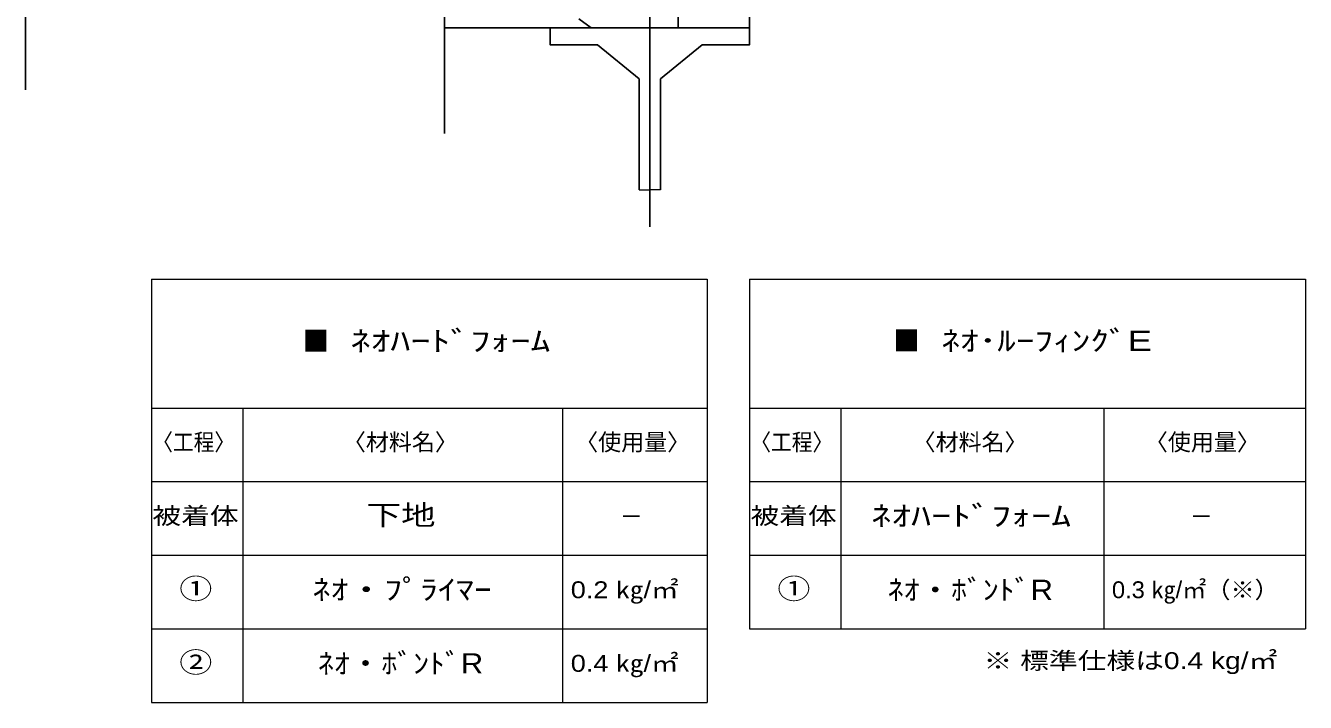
# Model space of a CAD drawing. Units: millimetres, scale not verified. Extents: x -113 to 84, y -105 to 101.
# Drawn here: x -84 to 55.1, y -104.6 to -31 of the extents above; entities that cross this region are included whole.
import ezdxf
from ezdxf.enums import TextEntityAlignment as Align

# ---------------------------------------------------------------- set-up
doc = ezdxf.new("R2010")
doc.units = ezdxf.units.MM
doc.header["$LTSCALE"] = 0.1
doc.layers.add('0-0_0', color=134, linetype='Continuous')
doc.layers.add('0-6_Z_O-文字', color=161, linetype='Continuous', lineweight=18)
doc.styles.add('HGPｺﾞｼｯｸM', font='')
doc.styles.get('HGPｺﾞｼｯｸM').set_extended_font_data('HGPｺﾞｼｯｸM')

msp = doc.modelspace()

# ---------------------------------------------------------------- linework, layer by layer
at = {"layer": '0-0_0'}
for p, q in [((-84.008, -38.0122), (-84.008, 59.0029)), ((-38.4658, 9.3579), (-38.4658, -42.7407)), ((-16.168, -25.6006), (-16.168, -52.8985)), ((-23.8662, -30.2698), (-22.5301, -31.2698)), ((-6.5944, -31.2698), (-38.4658, -31.2698)), ((-5.3491, -31.2698), (-31.0792, -31.2698)), ((-17.3336, -36.8226), (-21.8501, -33.1242)), ((-15.0023, -36.8226), (-10.4858, -33.1242)), ((-17.3336, -48.8613), (-17.3336, -36.8226)), ((-15.0023, -48.8613), (-15.0023, -36.8226))]:
    msp.add_line(p, q, dxfattribs=at)
msp.add_lwpolyline([(-5.3491, -24.0244), (-13.0765, -24.0244), (-13.0765, -31.2698), (-5.3491, -31.2698)], close=True, dxfattribs=at)
for points in [[(-26.9869, -31.2698), (-26.9869, -33.1242), (-21.8501, -33.1242)], [(-5.3491, -31.2698), (-5.3491, -33.1242), (-10.4858, -33.1242)]]:
    msp.add_lwpolyline(points, dxfattribs=at)
at = {"layer": '0-6_Z_O-文字', "color": 134}
for p, q in [((-17.3336, -48.8613), (-16.168, -48.8613)), ((-15.0023, -48.8613), (-16.168, -48.8613)), ((-70.3397, -58.5775), (-9.9192, -58.5775)), ((-70.3397, -58.5775), (-70.3397, -104.6039)), ((-9.9192, -58.5775), (-9.9192, -104.6039)), ((-5.3397, -58.5775), (55.0808, -58.5775)), ((-5.3397, -58.5775), (-5.3397, -96.6039)), ((55.0808, -58.5775), (55.0808, -96.6039)), ((-70.3397, -72.6039), (-9.9192, -72.6039)), ((-5.3397, -72.6039), (55.0808, -72.6039)), ((-70.3397, -80.6039), (-9.9192, -80.6039)), ((-5.3397, -80.6039), (55.0808, -80.6039)), ((-70.3397, -88.6039), (-9.9192, -88.6039)), ((-5.3397, -88.6039), (55.0808, -88.6039)), ((-70.3397, -96.6039), (-9.9192, -96.6039)), ((-5.3397, -96.6039), (55.0808, -96.6039)), ((-70.3397, -104.6039), (-9.9192, -104.6039))]:
    msp.add_line(p, q, dxfattribs=at)
at = {"layer": '0-6_Z_O-文字', "color": 1}
for p, q in [((-60.4105, -72.6039), (-60.4105, -104.6039)), ((-25.6665, -72.6039), (-25.6665, -104.6039)), ((4.5895, -72.6039), (4.5895, -96.6039)), ((33.1662, -72.6039), (33.1662, -96.6039))]:
    msp.add_line(p, q, dxfattribs=at)

# ---------------------------------------------------------------- texts
at = {"layer": '0-6_Z_O-文字', "color": 134, "style": 'HGPｺﾞｼｯｸM'}
for s, height, width, p in [('ﾈｵﾊｰﾄﾞﾌｫｰﾑ', 2.199, 1.45, (-48.7107, -67.0603)), ('ﾈｵ･ﾙｰﾌｨﾝｸﾞE', 2.199, 1.35, (15.5051, -67.045)), ('〈工程〉', 1.833, 0.9, (-70.2419, -77.7715)), ('〈工程〉', 1.833, 0.9, (-5.2419, -77.7715)), ('被着体', 1.833, 1.25, (-70.2292, -85.7715)), ('下地', 2.199, 1.25, (-46.9522, -85.9973)), ('被着体', 1.833, 1.25, (-5.2292, -85.7715)), ('ﾈｵﾊｰﾄﾞﾌｫｰﾑ', 2.199, 1.45, (7.8829, -86.0735)), ('①', 2.199, 1.2, (-67.3091, -94.005)), ('ﾈｵ・ﾌﾟﾗｲﾏｰ', 2.199, 1.3, (-52.838, -94.0963)), ('0.2 ㎏/㎡', 1.833, 1.2, (-24.7598, -93.8222)), ('①', 2.199, 1.2, (-2.3091, -94.005)), ('ﾈｵ・ﾎﾞﾝﾄﾞR', 2.199, 1.15, (9.6799, -94.1192)), ('0.3 ㎏/㎡（※）', 1.833, 1.05, (34.0537, -93.8222)), ('②', 2.199, 1.2, (-67.3091, -102.005)), ('ﾈｵ・ﾎﾞﾝﾄﾞR', 2.199, 1.15, (-52.2365, -102.1192)), ('0.4 ㎏/㎡', 1.833, 1.2, (-24.7598, -101.8222)), ('※ 標準仕様は0.4 kg/㎡', 1.833, 1.25, (20.1027, -101.5281))]:
    msp.add_text(s, height=height, dxfattribs=dict(at, width=width)).set_placement(p, align=Align.BOTTOM_LEFT)
at = {"layer": '0-6_Z_O-文字', "color": 7, "style": 'HGPｺﾞｼｯｸM', "width": 0.95}
msp.add_text('■', height=2.199, dxfattribs=at).set_placement((-53.9035, -67.0603), align=Align.BOTTOM_LEFT)
at = {"layer": '0-6_Z_O-文字', "color": 3, "style": 'HGPｺﾞｼｯｸM', "width": 0.95}
msp.add_text('■', height=2.199, dxfattribs=at).set_placement((10.3122, -67.045), align=Align.BOTTOM_LEFT)
at = {"layer": '0-6_Z_O-文字', "color": 134, "style": 'HGPｺﾞｼｯｸM'}
for s, p in [('〈材料名〉', (-49.5296, -77.7715)), ('〈使用量〉', (-24.284, -77.7715)), ('〈材料名〉', (12.3867, -77.7715)), ('〈使用量〉', (37.6324, -77.7715)), ('－', (-19.4109, -85.8539)), ('－', (42.5055, -85.8539))]:
    msp.add_text(s, height=1.833, dxfattribs=at).set_placement(p, align=Align.BOTTOM_LEFT)

doc.saveas('drawing.dxf')
